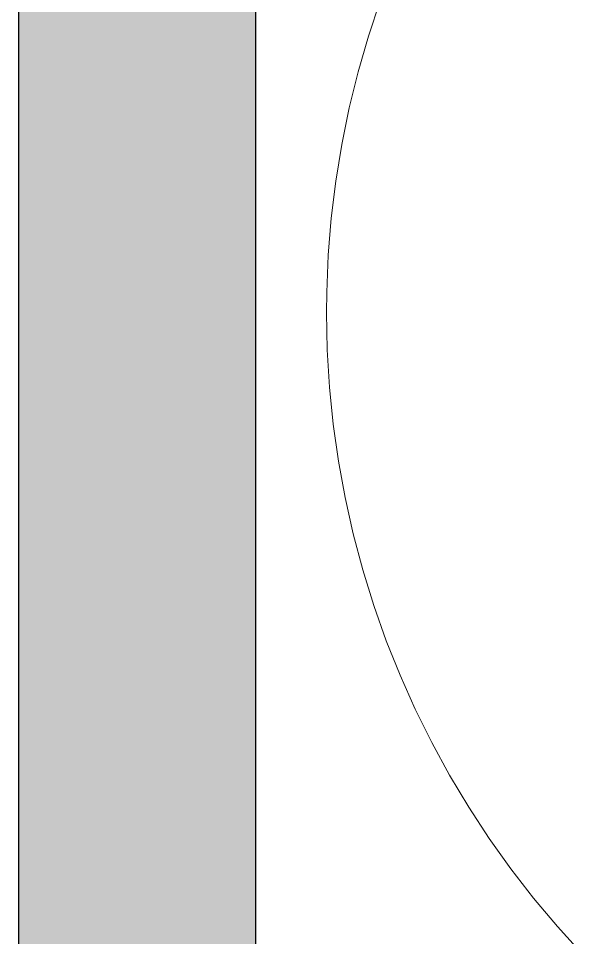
# Model space of a CAD drawing. Header units: millimetres. Extents: x 155927 to 326028, y -36033 to 97293.
# Drawn here: x 172898.8 to 173141.3, y 12036.7 to 12431.6 of the extents above; entities that cross this region are included whole.
import ezdxf

# ---------------------------------------------------------------- set-up
doc = ezdxf.new("R2010")
doc.units = ezdxf.units.MM
doc.header["$MEASUREMENT"] = 0
for name, color, linetype, lineweight in [('A-WALL-PATT', 7, 'CONTINUOUS', 9), ('I-FURN', 8, 'CONTINUOUS', 9), ('I-WALL', 7, 'CONTINUOUS', 9)]:
    doc.layers.add(name, color=color, linetype=linetype, lineweight=lineweight)

msp = doc.modelspace()

# ---------------------------------------------------------------- hatches: boundary and pattern name
at = {"layer": 'A-WALL-PATT'}
msp.add_hatch(color=256, dxfattribs=at).paths.add_polyline_path([(172971.01, 9369.61), (173000.83, 9369.61), (173000.83, 9398.58), (172971.01, 9398.58), (172971.01, 10198.58), (173000.83, 10198.58), (173000.83, 13505.61), (172898.83, 13505.61), (172898.83, 9369.61)], flags=0)

# ---------------------------------------------------------------- linework, layer by layer
at = {"layer": 'I-FURN'}
for p, q in [((173054.39, 12439.15), (173049.33, 12423.97)), ((173049.33, 12423.97), (173044.89, 12408.61)), ((173044.89, 12408.61), (173041.06, 12393.07)), ((173041.06, 12393.07), (173037.86, 12377.4)), ((173037.86, 12377.4), (173035.28, 12361.61)), ((173035.28, 12361.61), (173033.34, 12345.72)), ((173033.34, 12345.72), (173032.04, 12329.78)), ((173032.04, 12329.78), (173031.37, 12313.79)), ((173031.37, 12313.79), (173031.28, 12305.16)), ((173031.28, 12305.16), (173031.6, 12289.16)), ((173031.6, 12289.16), (173032.56, 12273.19)), ((173032.56, 12273.19), (173034.16, 12257.27)), ((173034.16, 12257.27), (173036.39, 12241.43)), ((173036.39, 12241.43), (173039.25, 12225.69)), ((173039.25, 12225.69), (173042.74, 12210.08)), ((173042.74, 12210.08), (173046.86, 12194.62)), ((173046.86, 12194.62), (173051.59, 12179.33)), ((173051.59, 12179.33), (173056.92, 12164.25)), ((173056.92, 12164.25), (173062.86, 12149.39)), ((173062.86, 12149.39), (173069.38, 12134.78)), ((173069.38, 12134.78), (173076.48, 12120.45)), ((173076.48, 12120.45), (173084.15, 12106.41)), ((173084.15, 12106.41), (173092.38, 12092.68)), ((173092.38, 12092.68), (173101.15, 12079.3)), ((173101.15, 12079.3), (173110.44, 12066.28)), ((173110.44, 12066.28), (173120.25, 12053.64)), ((173120.25, 12053.64), (173130.56, 12041.4)), ((173130.56, 12041.4), (173141.35, 12029.59))]:
    msp.add_line(p, q, dxfattribs=at)
at = {"layer": 'I-WALL', "lineweight": 30}
for p, q in [((172898.83, 13505.61), (172898.83, 9369.61)), ((173000.83, 10198.58), (173000.83, 13505.61))]:
    msp.add_line(p, q, dxfattribs=at)

doc.saveas('drawing.dxf')
